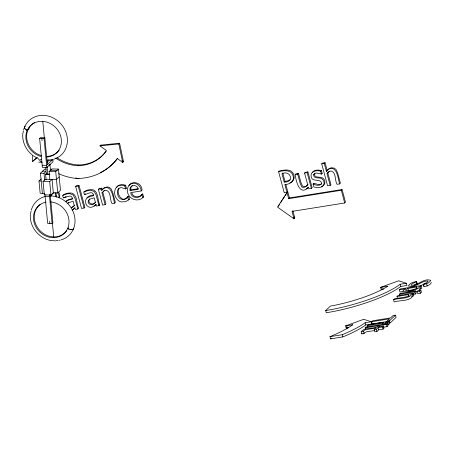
<?xml version="1.0" encoding="UTF-8"?>
<svg xmlns="http://www.w3.org/2000/svg" width="454" height="454" viewBox="0 0 454 454"><rect width="100%" height="100%" fill="white"/><g stroke="black" fill="none" stroke-linecap="round" stroke-linejoin="round"><path stroke-width="0.68" d="M41.899 162.487A55.524 49.395 46.7 0 1 37.194 157.561L32.563 161.425L32.586 155.268M22.819 133.374C21.951 141.608 25.884 149.968 32.348 155.024M30.435 213.913L30.566 212.858M58.912 197.825L58.958 195.05L57.834 192.819M59.69 197.087L59.741 194.312L58.617 192.082M27.251 130.36L25.617 129.362A4.71 2.015 23.7 0 0 27.223 130.44L29.039 128.675M46.132 202.121A18.852 16.77 46.7 0 0 38.034 230.104A18.852 16.77 46.7 0 0 67.652 228.521A4.71 2.015 23.7 0 0 69.558 229.315L67.652 228.521A18.852 16.77 46.7 0 0 50.422 201.894M361.191 331.681C364.704 327.152 372.189 328.94 376.871 327.084L377.507 326.488L379.64 326.148L379.005 326.744L383.397 326.046L383.988 328.253L383.051 329.144L378.659 329.842L376.928 331.477L374.794 331.817L374.204 329.604L375.929 327.97L365.566 329.729L363.819 330.625L363.506 331.312L361.191 331.681L361.787 333.889L364.097 333.52L364.414 332.839L366.162 331.936L374.544 330.501M361.787 333.889L362.003 333.435M321.818 183.649C319.179 186.486 315.32 182.304 313.095 184.046L313.896 187.025L317.817 187.672L320.728 187.224A6.413 5.709 46.7 0 0 323.384 185.397C325.461 182.485 323.044 177.934 319.446 177.985C317.278 177.883 313.305 178.076 313.669 174.841L314.14 174.041C316.483 171.306 320.144 175.148 322.164 173.388L321.404 170.551C318.498 169.807 314.701 169.62 312.59 172.162M313.669 174.841L314.923 173.303M118.993 188.319C117.058 191.588 118.625 196.389 121.655 198.466C125.338 201.945 129.299 192.184 129.333 199.255L125.684 201.638L121.349 201.917A6.504 5.788 46.7 0 1 117.541 199.743C111.446 193.733 115.39 182.116 124.793 185.958L125.576 185.221L126.371 188.2C124.668 190.107 121.905 186.344 119.606 188.024C117.121 189.051 117.024 192.235 117.711 194.454C118.273 200.288 125.815 201.36 128.386 196.304M287.723 191.577L277.496 207.081L294.05 218.851L294.833 218.113L292.836 210.65M278.274 206.343L279.409 204.567M280.544 202.796L282.053 200.435M282.808 199.255L284.323 196.888M285.078 195.708L286.213 193.937M129.084 185.697L129.872 184.534M116.167 187.695C118.017 184.466 122.364 184.091 125.576 185.221M419.598 290.231L419.939 289.794L419.706 289.164M103.069 188.779L102.178 189.897L101.707 188.143L99.137 188.558L98.353 189.295L102.581 205.066L105.152 204.658L105.935 203.92L102.78 192.138L101.997 192.882L105.152 204.658M326.409 171.396L329.031 168.667L331.244 167.725L334.309 168.139L335.971 169.461L337.645 172.934L340.392 183.172L339.609 183.91L337.038 184.318C334.689 180.698 336.363 172.622 331.358 171.033A4.824 4.29 46.7 0 0 328.634 171.947L327.011 173.638L330.166 185.414L327.595 185.828L321.71 163.854L322.493 163.117L325.064 162.702L327.192 170.653L326.409 171.396L324.281 163.446L325.064 162.702M327.192 170.653L328.083 169.535M307.426 188.206L308.328 187.076L308.799 188.824L311.37 188.416L312.153 187.678L307.931 171.901L305.355 172.316L304.572 173.053L307.727 184.829L305.213 187.076L303.363 187.44A2.174 1.935 46.7 0 1 301.552 186.583L300.111 183.127L297.705 174.149L298.488 173.411L300.894 182.389L302.336 185.839A2.174 1.935 46.7 0 0 304.14 186.702L305.996 186.339L308.113 184.506M74.189 208.545L74.853 207.739L75.302 209.419L77.861 209.01L78.644 208.273C76.21 203.715 77.782 195.333 71.908 193.137C68.832 192.712 65.211 193.262 62.811 195.316C62.204 202.109 71.346 191.242 72.521 199.039L68.838 199.987L66.029 201.315M95.3 205.174L95.964 204.374L96.413 206.054L98.972 205.645L99.755 204.907C97.321 200.35 98.893 191.963 93.013 189.772C89.943 189.341 86.322 189.897 83.916 191.951C83.309 198.744 92.451 187.871 93.632 195.674L89.949 196.622L87.134 197.944M68.032 203.069L68.639 202.359M89.744 198.994C86.408 202.62 93.269 206.247 95.408 202.246M74.672 205.202L73.559 206.428L71.499 207.319M141.807 194.789C138.879 199.113 131.376 198.205 130.65 192.655L141.239 190.964L142.023 190.226C141.875 180.885 128.312 179.727 127.551 189.346C126.28 198.222 137.607 203.602 143.515 196.923L142.743 194.028L141.807 194.789L142.743 194.028M142.59 194.051C140.014 197.74 133.397 197.933 131.864 193.194M132.364 185.414L131.308 186.543L130.803 188.064L130.888 189.88L130.105 190.618C128.391 184.874 137.755 183.524 138.192 189.329L130.105 190.618M101.997 192.882L104.403 190.447M327.011 173.638L329.417 171.203M74.972 207.807L72.186 210.168M96.083 204.436C86.249 214.265 79.473 195.521 93.802 195.089M66.114 201.241L68.077 199.839L72.691 198.46M27.223 130.44L29.011 128.749M42.177 165.25L46.603 165.347L52.863 159.433L53.078 161.669L46.813 167.583L42.392 167.486L39.64 138.402L40.423 137.664L44.85 137.761L47.386 164.609M39.64 138.402L44.066 138.498L44.85 137.761M32.563 161.425L36.95 157.68M48.306 161.601L47.522 162.345L47.312 160.103A23.563 20.963 46.7 0 0 49.469 160.046M42.364 193.336L40.463 173.201L44.764 169.138L46.183 169.166M40.463 173.201L44.004 173.275L46.155 171.243L42.614 171.169M46.104 179.727L45.582 174.222L46.365 173.479L46.234 172.106M44.492 193.381L40.156 193.285L38.993 180.981L41.144 178.95M49.832 179.341L49.094 171.51L51.835 168.928L58.47 169.07L60.478 190.322L57.743 192.91L53.095 192.808M43.073 181.464L49.707 181.606L52.057 179.392L53.328 192.814L50.979 195.027L44.339 194.885L43.073 181.464L45.423 179.251L56.472 179.483L59.213 176.901M49.094 171.51L55.734 171.657L58.47 169.07M55.609 158.06A41.972 37.341 46.7 0 0 78.037 165.733L78.82 164.995A41.972 37.341 46.7 0 0 106.105 151.313M78.037 165.733A41.972 37.341 46.7 0 0 106.384 150.541L99.988 145.87L100.771 145.132L119.584 143.231L123.505 161.743L122.722 162.481L117.274 158.503A60.359 53.697 46.7 0 1 80.954 178.326L77.265 178.473M53.901 192.575L49.565 196.667L45.139 196.571M99.988 145.87L118.806 143.975L119.584 143.231M75.642 186.452L76.425 185.714L78.996 185.306L84.881 207.279L84.098 208.017L81.527 208.426L75.642 186.452L78.213 186.044L78.996 185.306M63.532 198.018L66.114 196.366M44.929 194.335L47.676 223.419L52.102 223.51L52.885 222.772L50.349 195.924M84.643 194.647L85.426 193.909M98.353 189.295L100.924 188.881L101.707 188.143M67.623 228.6L68.514 227.755M125.44 188.96L126.371 188.2M103.62 191.185A4.824 4.29 46.7 0 1 106.344 190.277C111.349 191.86 109.675 199.936 112.019 203.562L114.59 203.154L115.373 202.41L112.632 192.173L110.952 188.699L109.295 187.377L107.32 186.895L104.011 187.911L101.395 190.635L100.924 188.881M127.602 197.042L128.539 196.276M286.939 192.314L284.232 192.746L278.597 171.72L279.38 170.982C283.909 170.051 290.696 168.428 293.341 173.672C295.276 177.043 293.829 181.895 289.873 182.917M284.198 182.088C294.476 182.678 290.923 169.609 281.951 173.689L284.198 182.088L284.981 181.35L288.296 180.749L290.237 179.824M308.209 187.462C299.379 196.559 295.917 180.38 295.134 174.557L295.917 173.82L298.488 173.411M304.572 173.053L307.148 172.639L307.931 171.901M278.597 171.72C283.512 170.295 291.621 169.41 293.153 176.01C294.879 181.146 289.436 184.693 284.84 184.477L288.642 198.67L289.425 197.933L342.095 189.528L345.5 202.246L344.717 202.983L292.053 211.388L294.05 218.851M313.095 184.046C315.496 185.141 318.64 186.095 321.035 184.386L321.54 183.581C321.296 177.883 311.87 182.752 311.177 176.623C309.804 171.413 316.886 169.637 320.62 171.289L321.404 170.551M321.245 174.149L322.164 173.388M313.232 184.023L314.015 183.285M293.755 217.744L294.538 217.006M330.166 185.414L330.949 184.676L327.794 172.9M288.642 198.67L341.312 190.266L342.095 189.528M380.605 287.365L398.691 280.793L406.313 283.262L406.909 285.475L400.746 286.457A62.073 14.704 -15 0 1 326.267 312.755L325.671 310.547L330.37 306.115A53.254 12.61 -15 0 0 387.835 286.207L380.605 287.365L381.201 289.573L383.641 289.187M403.169 291.513L399.968 292.024L399.378 289.811L400.315 288.926L421.233 285.589L421.823 287.796L420.886 288.687L419.286 288.943M411.682 296.751L411.926 297.37C407.164 301.445 399.736 300.1 394.163 301.927L393.567 299.714L394.509 298.828L405.206 297.092L408.435 296.025A4.824 1.141 -15 0 0 409.031 295.111L408.424 294.64L397.017 296.456L397.608 298.67M397.017 296.456L397.954 295.571L413.236 293.136L413.827 295.344L412.89 296.235L411.761 296.411M399.781 295.929L399.333 294.271L400.275 293.38L415.558 290.946L416.148 293.159L415.206 294.044L413.123 294.374M365.606 329.485L365.164 327.822L366.106 326.937L387.387 323.543L387.983 325.751L387.041 326.642L383.607 327.186M367.944 327.277L367.502 325.614L368.444 324.729L383.721 322.289L384.317 324.502M387.427 321.5L372.229 323.923L371.633 321.716L372.626 320.779L390.588 317.914L393.085 315.558L395.491 315.172L396.087 317.386L390.099 323.032L389.504 320.825L395.491 315.172M431.204 282.49A7.139 1.691 -15 0 1 431.3 282.808C429.813 285.237 426.686 286.361 423.951 286.497L423.361 284.289C426.096 284.153 429.217 283.024 430.71 280.595L430.608 280.277C423.474 277.876 418.123 285.804 411.245 285.311L411.063 284.93L412.306 283.71L416.562 281.628L417.152 283.841L414.025 285.265M393.567 299.714C399.14 297.886 406.568 299.231 411.335 295.157L410.603 294.294L412.294 294.022L413.236 293.136M399.333 294.271L414.615 291.831L415.558 290.946M399.378 289.811L405.78 288.789L403.322 290.271L402.959 291.059C408.214 292.149 414.939 290.81 419.348 287.586L418.69 286.729L420.291 286.474L421.233 285.589M423.361 284.289L426.964 282.496L428.128 281.349L427.957 280.992C421.113 280.555 415.756 288.392 408.634 286.031L408.481 285.719C410.087 283.041 413.571 281.838 416.562 281.628M374.204 329.604L376.338 329.264L378.063 327.629L382.455 326.931L383.397 326.046M367.502 325.614L382.784 323.18L383.721 322.289M417.107 291.485L418.179 290.475L420.847 290.049L421.437 292.262L420.37 293.273L417.703 293.698L417.107 291.485L419.774 291.059L420.847 290.049M385.571 323.935L385.276 322.834L386.348 321.824L389.016 321.398L389.606 323.606L388.539 324.616L387.2 324.831M387.393 322.312L387.097 321.205L389.594 318.85L371.633 321.716M423.951 286.497L423.434 284.215M385.276 322.834L387.943 322.408L389.016 321.398M365.164 327.822L386.45 324.428L387.387 323.543M128.499 199.856L129.333 199.255M67.856 203.103L73.088 201.156L74.263 205.537L71.84 207.739M72.969 209.43L74.138 208.653M94.08 206.059L95.249 205.287M142.516 197.558L143.515 196.923M421.199 285.413L425.426 283.421M306.28 188.926L307.296 188.325M103.234 188.648C112.025 183.524 113.205 198.704 114.59 203.154M328.248 169.41C337.038 164.28 338.219 179.461 339.609 183.91M407.874 288.455L405.791 289.754L405.7 290.486C409.451 290.577 414.059 290.316 417.061 287.842L416.534 287.076L407.874 288.455L408.464 290.668L414.457 289.709M130.099 184.369C135.042 180.942 140.967 185.572 141.239 190.964M62.811 195.316L67.283 193.852L70.001 193.682L73.122 194.919L74.972 198.222L77.861 209.01M83.916 191.951L88.388 190.487L91.112 190.317L94.228 191.554L96.078 194.857L98.972 205.645M345.63 325.864L363.711 319.293L371.332 321.761L371.928 323.974L365.771 324.956A68.168 16.145 -15 0 1 342.872 336.908L330.552 338.871L329.962 336.664A68.168 16.145 -15 0 0 352.86 324.712L345.63 325.864L346.22 328.077L348.661 327.686M346.22 328.077L347.514 327.606M416.023 291.973L417.232 291.553M130.888 189.88L138.3 188.699M321.71 163.854L324.281 163.446M98.473 205.112L99.755 204.907M295.134 174.557L297.705 174.149M325.671 310.547A62.073 14.704 -15 0 0 400.156 284.244L406.313 283.262M415.796 284.056L417.152 283.841M329.962 336.664L342.276 334.694A68.168 16.145 -15 0 0 365.175 322.743L371.332 321.761M387.097 321.205L389.504 320.825M54.372 240.881L55.445 240.875M47.659 160.08L52.079 160.171M38.669 162.152L42.074 162.226M50.462 170.222L57.102 170.363M45.582 174.222L49.458 174.302M38.993 180.981L41.2 181.027M52.221 240.728C40.571 239.423 30.793 228.929 30.339 217.216M75.585 177.991L78.196 178.473M40.264 159.246L41.32 159.558M36.127 157.498L33.267 155.711M100.771 145.132L101.719 145.825M121.871 160.546L123.505 161.743M426.601 283.767L427.197 285.98M420.291 286.474L420.886 288.687M419.774 291.059L420.37 293.273M416.488 281.696L417.084 283.903M416.534 287.076L416.976 288.733M414.615 291.831L415.206 294.044M412.294 294.022L412.89 296.235M408.424 294.64L408.872 296.297M400.156 284.244L400.746 286.457M381.678 287.195L382.268 289.402M387.943 322.408L388.539 324.616M386.45 324.428L387.041 326.642M382.784 323.18L383.08 324.287M382.455 326.931L383.051 329.144M341.312 190.266L344.717 202.983M378.063 327.629L378.659 329.842M376.338 329.264L376.928 331.477M365.175 322.743L365.771 324.956M320.62 171.289L321.381 174.126M363.506 331.312L364.097 333.52M307.148 172.639L311.37 188.416M346.697 325.694L347.293 327.901M342.276 334.694L342.872 336.908M282.734 172.946L284.981 181.35M285.799 184.392L289.425 197.933M141.96 194.766L142.732 197.66M124.793 185.958L125.593 188.938M127.756 197.019L128.556 199.998M78.213 186.044L84.098 208.017M118.806 143.975L122.722 162.481M56.245 195.895L56.364 197.013M55.734 171.657L57.743 192.91M56.024 192.819L56.41 196.951M55.172 192.871L55.502 196.31M49.946 164.626L50.53 170.823M49.707 181.606L51.075 196.219M50.587 194.789L50.723 196.202M42.784 121.263L44.344 137.783M47.08 166.697L47.795 174.268M52.42 223.141L53.72 236.909M44.066 138.498L46.813 167.583M49.355 194.426L52.102 223.51M45.78 167.288L46.104 170.727M41.853 138.453L42.063 140.689M49.679 221.229L49.889 223.464M44.004 173.275L44.657 180.221M78.956 178.433L76.403 178.416A55.524 49.395 46.7 0 1 58.691 173.706M314.452 174.103C314.259 178.138 319.434 176.685 321.869 177.588C324.576 178.547 325.853 182.292 324.167 184.653A6.413 5.709 46.7 0 1 321.511 186.486M53.64 159.28A23.563 20.963 46.7 0 0 60.955 123.908A23.563 20.963 46.7 0 0 24.686 126.768A23.557 20.958 46.7 0 0 23.648 129.753M52.624 159.553A23.563 20.963 46.7 0 1 50.536 159.933M331.738 338.383A68.168 16.145 -15 0 1 330.552 338.871M78.82 164.995A41.972 37.341 46.7 0 1 56.96 157.703M117.665 158.293A60.359 53.697 46.7 0 1 100.521 172.486M51.574 169.921A55.524 49.395 46.7 0 1 50.434 169.194M49.69 174.058A2.355 0.709 -5.4 0 1 46.887 174.166A2.355 0.709 -5.4 0 1 46.563 173.337M49.9 164.121A2.355 0.709 -5.4 0 1 48.845 165.108M40.968 156.482A18.852 16.77 46.7 0 1 28.557 128.017A18.852 16.77 46.7 0 1 58.277 130.848A18.852 16.77 46.7 0 1 47.046 157.061M23.08 132.903A23.557 20.958 46.7 0 1 23.409 130.786M59.168 150.121A18.852 16.77 46.7 0 1 46.972 156.369M41.751 155.739A18.852 16.77 46.7 0 1 26.979 132.914L27.178 132.086A18.852 16.77 46.7 0 1 34.578 122.512M50.695 195.901A23.563 20.963 46.7 0 1 74.388 215.457A23.563 20.963 46.7 0 1 61.256 239.82M60.24 240.087A23.563 20.963 46.7 0 1 59.202 240.308M58.152 240.472A23.563 20.963 46.7 0 1 56.007 240.637M53.833 240.592A23.563 20.963 46.7 0 1 52.743 240.489M30.605 216.7A23.563 20.963 46.7 0 1 30.611 214.521M30.832 212.376A23.563 20.963 46.7 0 1 31.025 211.326M31.264 210.287A23.563 20.963 46.7 0 1 45.383 196.457M66.783 230.655A18.852 16.77 46.7 0 1 40.372 231.075A18.852 16.77 46.7 0 1 40.122 204.408M88.36 200.435C86.606 205.1 93.825 206.178 95.368 202.166L94.199 197.791L89.79 199.17L88.36 200.435M25.095 128.822L25.084 128.845A4.71 2.015 23.7 0 1 24.624 128.204L24.505 127.96A4.71 2.015 23.7 0 1 25.186 126.479A4.71 1.998 22.2 0 0 25.095 128.822M70.404 229.537L70.398 229.559A4.716 1.998 22.2 0 0 71.397 229.679A4.71 2.015 23.7 0 1 70.404 229.537M71.76 229.684L71.579 229.684A4.716 1.998 22.2 0 0 73.542 228.158A4.71 2.015 23.7 0 1 71.76 229.684"/></g></svg>
